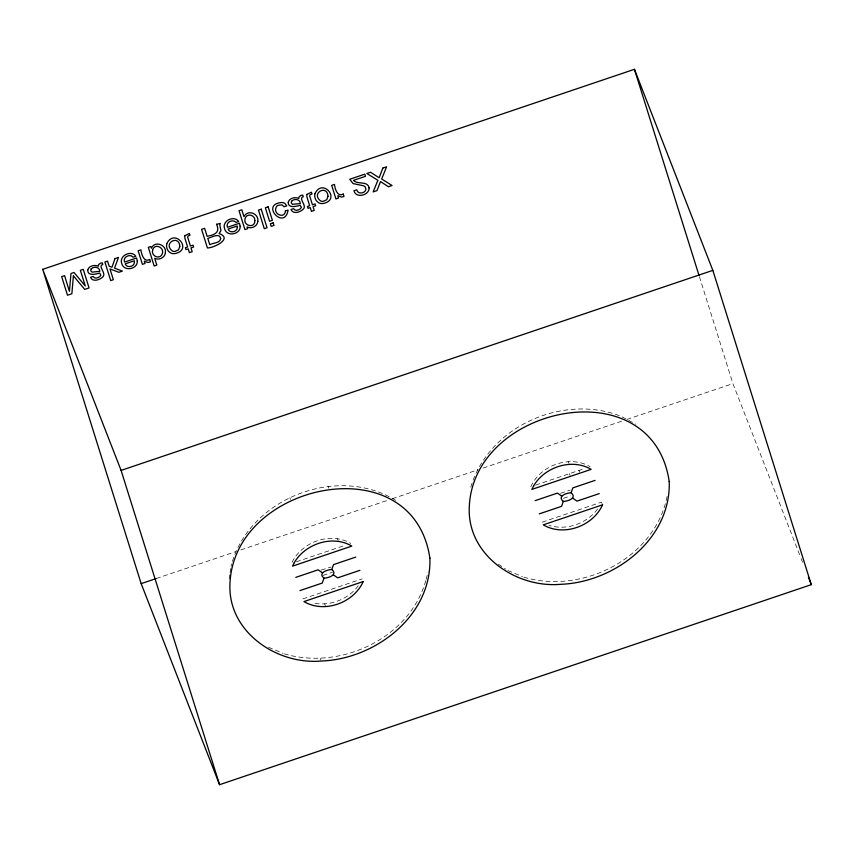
<?xml version="1.0" encoding="UTF-8"?>
<svg xmlns="http://www.w3.org/2000/svg" width="854" height="854" viewBox="0 0 854 854"><rect width="100%" height="100%" fill="white"/><g stroke="black" fill="none" stroke-linecap="round" stroke-linejoin="round"><path stroke-width="0.64" stroke-dasharray="4.27 3.2" d="M229.15 578.959L229.929 573.931M230.121 572.671L230.9 567.654M231.103 566.394L231.487 563.875M425.804 580.624C409.61 638.322 340.383 670.561 284.329 653.844M426.135 579.386L428.11 571.924M667.102 496.452C654.89 558.302 582.204 594.768 523.651 577.123M232.405 561.441C252.517 496.814 339.251 464.555 396.544 500.935M470.81 487.164C488.413 426.53 563.213 393.267 621.018 416.314M292.068 562.284C302.017 541.682 330.765 531.54 350.77 543.4M530.804 486.727C540.304 465.366 569.682 454.595 590.093 466.69M358.264 585.705C347.994 599.689 329.153 606.778 312.233 602.849M597.586 508.984C586.826 523.641 566.48 530.857 549.026 525.37M156.303 578.51L235.789 551.641M240.839 549.933L387.204 500.455M392.242 498.757L478.037 469.753M483.086 468.045L621.872 421.129M626.921 419.421L732.903 383.595L800.657 557.352M296.359 561.804L344.525 545.514M535.682 485.083L585.075 468.387M321.232 570.056L331.042 567.045M560.555 493.334L570.066 490.121M322.919 575.457L332.43 572.244M563.437 498.341L570.568 495.928M302.892 598.9L362.181 578.852M542.215 522.178L601.515 502.131L602.209 503.924M507.842 570.557L522.434 576.61M268.519 647.279L283.112 653.331M622.16 416.923L635.867 424.214M498.309 564.195L505.728 569.148M801.137 558.591L802.589 562.316M578.98 470.447L579.674 472.23M568.348 461.715L569.042 463.508M569.404 473.682L570.109 475.464M328.117 486.385L328.811 488.168M337.447 538.703L338.141 540.497M289.837 497.658L290.531 499.451M324.648 603.863L325.342 605.657M320.229 658.349L320.923 660.142M699.426 276.707L732.903 383.595"/><path stroke-width="1.28" d="M323.965 578.147C317.848 573.269 326.452 569.671 331.79 569.522C337.906 574.4 329.302 578.009 323.965 578.147L322.246 583.058L299.967 590.584M331.79 569.522L333.508 564.611L355.787 557.086M563.298 501.426C557.171 496.548 565.775 492.95 571.112 492.801C577.229 497.679 568.636 501.287 563.298 501.426L561.569 506.337L539.29 513.873M571.112 492.801L572.831 487.89L595.11 480.364M42.7 269.341L634.437 69.302L712.834 270.366L811.3 584.659L219.563 784.698L141.166 583.634L42.7 269.341L121.097 470.405L219.563 784.698M121.097 470.405L712.834 270.366M141.166 583.634L156.303 578.51M295.826 577.357L318.104 569.821L322.278 572.746M535.148 500.636L557.427 493.1L561.601 496.025M359.929 570.323L337.65 577.848L333.476 574.923M599.252 493.601L576.973 501.127L572.81 498.202M808.396 577.208L811.3 584.659M634.437 69.302L699.02 275.436M152.62 250.126C150.955 256.008 159.474 259.904 162.111 254.268C165.185 247.521 154.446 242.632 152.62 250.126M137.291 261.068C137.836 269.309 123.723 271.935 121.759 263.534C118.685 255.752 131.302 249.603 135.807 256.285L133.096 257.203C130.021 253.328 122.485 257.107 124.577 262.071L136.597 258.004L137.291 261.068M240.145 226.299C240.7 234.53 226.577 237.166 224.623 228.765C221.549 220.972 234.167 214.834 238.661 221.517L235.95 222.424C232.886 218.56 225.339 222.339 227.431 227.292L239.451 223.236L240.145 226.299M254.834 220.599C255.335 228.691 242.963 226.171 245.087 218.656C246.432 212.742 255.314 214.738 254.834 220.599M369.099 187.933C369.366 195.385 355.947 198.747 353.93 190.773L356.737 189.823C357.698 194.659 365.085 193.57 365.971 189.342L365.096 186.652L363.804 185.841L353.076 183.578L349.734 179.265L364.786 174.173L365.459 176.33L353.481 180.375C357.474 184.944 367.754 180.429 369.099 187.933M285.396 210.959C285.033 219.211 272.885 214.365 276.12 207.415A3.576 2.925 -21.3 0 1 277.945 205.355L281.948 204.864L284.072 206.764L286.752 205.857L285.225 203.796A5.946 4.868 -21.3 0 0 282.066 202.483C259.402 203.967 284.756 231.05 288.076 210.063L285.396 210.959M87.727 270.024C87.418 276.504 96.096 274.059 99.737 273.099L100.879 275.276C99.598 277.71 94.634 279.589 93.118 276.429L90.535 277.294C92.659 282.674 100.623 279.685 103.334 276.333C105.907 272.714 97.559 265.797 102.768 264.537L102.245 262.861L100.27 263.267L98.466 264.804L98.381 266.224C94.73 264.494 88.848 265.658 87.727 270.024M288.225 202.249C287.915 208.728 296.594 206.284 300.234 205.312L301.377 207.501C300.096 209.935 295.132 211.803 293.605 208.643L291.033 209.518C293.157 214.898 301.12 211.909 303.832 208.547C306.405 204.939 298.057 198.021 303.266 196.762L302.743 195.075L300.768 195.491L298.964 197.028L298.879 198.438C295.228 196.719 289.346 197.882 288.225 202.249M429.893 558.196C431.943 615.755 375.322 659.117 321.275 661.028C276.418 664.956 227.025 631.255 230.004 582.898C234.743 482.2 413.112 444.966 429.893 558.196M669.216 481.475C671.265 539.034 614.645 582.396 560.598 584.317C515.741 588.235 466.348 554.534 469.326 506.176C474.077 405.479 652.435 368.245 669.216 481.475M216.532 224.292C220.407 232.512 214.76 234.893 207.127 236.291L204.629 228.317L201.587 229.342L207.405 247.938C212.977 248.268 233.516 238.768 219.104 233.526L220.94 230.569L219.777 224.912L220.396 223.449L216.532 224.292M179.81 246.347L178.539 249.838L175.049 251.428A3.96 3.245 -21.3 0 1 172.092 250.777C162.708 243.219 179.009 234.199 179.81 246.347M328 196.249L326.74 199.74L323.25 201.33A3.96 3.245 -21.3 0 1 320.282 200.679C310.899 193.121 327.21 184.101 328 196.249M73.401 275.853L71.864 293.755L67.498 295.228L61.68 276.643L64.584 275.661L69.42 291.363L70.978 273.493L73.988 272.479L85.315 285.983L80.351 270.334L83.244 269.352L89.062 287.937L84.749 289.399L73.401 275.853M220.674 238.65C219.958 243.443 212.902 242.685 209.774 244.735L207.789 238.383C211.034 237.743 219.745 232.149 220.674 238.65M134.462 262.199C134.452 266.811 126.787 268.444 125.218 263.854L134.334 260.769L134.462 262.199M237.327 227.431C237.305 232.042 229.641 233.676 228.071 229.075L237.188 226L237.327 227.431M165.42 252.645C165.132 257.534 158.929 260.577 154.723 258.356L156.837 265.103L154.158 266L148.318 247.35L150.859 246.496L151.404 248.226C154.617 240.444 166.647 244.586 165.42 252.645M257.812 221.367C257.492 226.289 251.257 229.384 247.073 226.897L247.639 228.691L244.959 229.598L239.035 210.714L241.799 209.774L243.966 216.702C247.479 209.155 259.05 213.383 257.812 221.367M166.733 243.806C165.879 247.254 167.459 251.332 170.693 252.976A7.152 5.861 -21.3 0 0 175.241 253.531C193.185 249.678 174.333 227.57 166.733 243.806M314.934 193.709C314.08 197.157 315.66 201.234 318.884 202.878A7.152 5.861 -21.3 0 0 323.431 203.433C341.376 199.58 322.524 177.472 314.934 193.709M184.848 235.672L184.827 238.02L187.634 246.987L185.414 247.745L186.001 249.603L188.222 248.856L189.407 252.635L192.193 251.695L191.008 247.906L193.623 247.019L193.036 245.162L190.421 246.048L187.656 237.209L187.933 236.056L189.94 235.266L189.374 233.473L184.848 235.672M306.885 194.413L306.864 196.762L309.671 205.739L307.451 206.487L308.027 208.344L310.248 207.597L311.432 211.386L314.229 210.436L313.044 206.657L315.66 205.771L315.073 203.914L312.457 204.8L309.682 195.95L309.97 194.808L311.977 194.018L311.411 192.214L306.885 194.413M114.97 258.623L112.002 267.185L109.141 266.224L107.551 261.132L104.893 262.029L110.721 280.614L113.368 279.728L109.985 268.925L118.866 272.298L122.389 271.102L114.521 268.156L118.492 257.428L114.97 258.623M382.816 168.078L379.144 177.771L370.519 172.241L366.836 173.479L377.884 180.29L373.166 191.894L376.988 190.613L380.5 181.56L388.421 186.738L392.05 185.51L381.663 179.009L386.595 166.797L382.816 168.078M91.143 268.946L90.759 270.803L91.954 272.116L99.843 271.369C99.779 266.79 93.737 266.106 91.143 268.946M291.641 201.17L291.257 203.017L292.452 204.33L300.341 203.583C300.277 199.014 294.235 198.331 291.641 201.17M294.288 562.637L292.527 566.127L351.816 546.09C332.548 534.647 305.294 543.678 294.288 562.637M363.228 581.542C353.737 602.892 324.36 613.674 303.939 601.579L363.228 581.542M533.611 485.915L531.85 489.406L591.139 469.369C571.87 457.925 544.617 466.967 533.611 485.915M602.561 504.821C593.06 526.171 563.683 536.952 543.261 524.858L602.561 504.821M149.706 259.477C143.782 262.786 141.454 254.076 140.921 249.848L138.167 250.788L142.404 264.334L145.031 263.448L144.294 261.11L147.977 262.52L150.464 261.879L149.706 259.477M343.233 194.05C337.319 197.359 334.981 188.649 334.448 184.432L331.694 185.361L335.932 198.918L338.558 198.032L337.821 195.694L341.504 197.103L343.991 196.463L343.233 194.05M261.228 209.187L258.463 210.116L264.292 228.701L267.046 227.772L261.228 209.187M268.167 206.839L265.359 207.789L269.586 221.271L272.383 220.332L268.167 206.839M273.173 222.841L270.376 223.791L271.177 226.374L273.985 225.424L273.173 222.841"/></g></svg>
